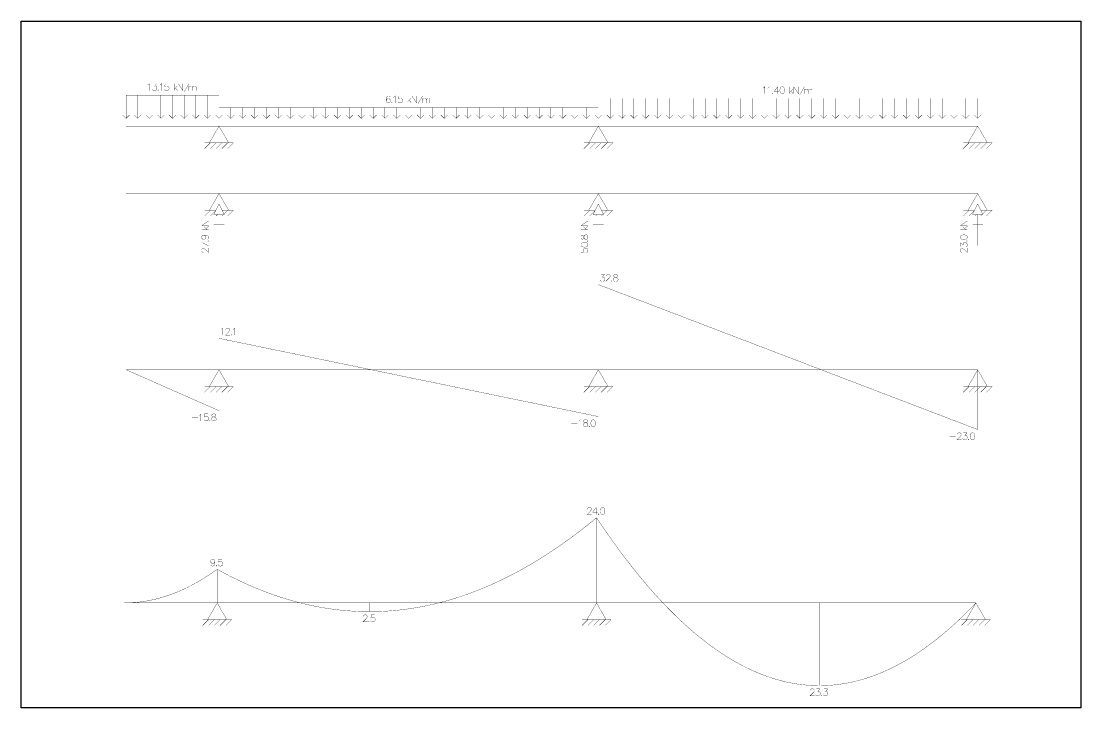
# Model space of a CAD drawing. Header units: millimetres. Extents: x 2055 to 57590, y -2429 to 7389.
# Drawn here: x 42436 to 57590, y -2429 to 7389 of the extents above; entities that cross this region are included whole.
import ezdxf

# ---------------------------------------------------------------- set-up
doc = ezdxf.new("R2010")
doc.units = ezdxf.units.MM
doc.layers.add('non plottare', color=7, linetype='Continuous', plot=False)

# ---------------------------------------------------------------- blocks, each defined once
blk = doc.blocks.new('trave caso 2')
at = {"linetype": 'Continuous', "const_width": 4}
for points in [[(1525.40631, 4467.297337), (1534.862139, 4472.025375), (1549.045882, 4486.209488), (1549.045882, 4386.920694)], [(1601.052941, 4486.209488), (1653.060001, 4486.209488), (1624.692514, 4448.385186), (1638.876257, 4448.385186), (1648.332086, 4443.657148), (1653.060001, 4438.92911), (1657.787915, 4424.744996), (1657.787915, 4415.288921), (1653.060001, 4401.104807), (1643.604172, 4391.648732), (1629.420428, 4386.920694), (1615.236685, 4386.920694), (1601.052941, 4391.648732), (1596.325027, 4396.37677), (1591.597113, 4405.832845)], [(1676.699573, 4396.37677), (1671.971658, 4391.648732), (1676.699573, 4386.920694), (1681.427487, 4391.648732), (1676.699573, 4396.37677)], [(1700.339145, 4467.297337), (1709.794974, 4472.025375), (1723.978717, 4486.209488), (1723.978717, 4386.920694)], [(1823.264921, 4486.209488), (1775.985777, 4486.209488), (1771.257862, 4443.657148), (1775.985777, 4448.385186), (1790.16952, 4453.113223), (1804.353263, 4453.113223), (1818.537007, 4448.385186), (1827.992836, 4438.92911), (1832.72075, 4424.744996), (1832.72075, 4415.288921), (1827.992836, 4401.104807), (1818.537007, 4391.648732), (1804.353263, 4386.920694), (1790.16952, 4386.920694), (1775.985777, 4391.648732), (1771.257862, 4396.37677), (1766.529948, 4405.832845)], [(1903.639467, 4486.209488), (1903.639467, 4386.920694)], [(1950.918612, 4453.113223), (1903.639467, 4405.832845)], [(1922.551125, 4424.744996), (1955.646526, 4386.920694)], [(1965.102355, 4486.209488), (1965.102355, 4386.920694)], [(1965.102355, 4486.209488), (2031.293158, 4386.920694)], [(2031.293158, 4486.209488), (2031.293158, 4386.920694)], [(2050.204815, 4372.73658), (2116.395618, 4486.209488)], [(2116.395618, 4453.113223), (2116.395618, 4386.920694)], [(2116.395618, 4434.201072), (2130.579361, 4448.385186), (2140.03519, 4453.113223), (2154.218934, 4453.113223), (2163.674762, 4448.385186), (2168.402677, 4434.201072), (2168.402677, 4386.920694)], [(2168.402677, 4434.201072), (2182.58642, 4448.385186), (2192.042249, 4453.113223), (2206.225993, 4453.113223), (2215.681822, 4448.385186), (2220.409736, 4434.201072), (2220.409736, 4386.920694)], [(10328.224142, 4423.252878), (10337.679971, 4427.980916), (10351.863714, 4442.165029), (10351.863714, 4342.876235)], [(10394.414945, 4423.252878), (10403.870774, 4427.980916), (10418.054517, 4442.165029), (10418.054517, 4342.876235)], [(10536.252378, 4442.165029), (10488.973234, 4375.9725), (10559.891951, 4375.9725)], [(10536.252378, 4442.165029), (10536.252378, 4342.876235)], [(10597.715266, 4442.165029), (10583.531523, 4437.436991), (10574.075694, 4423.252878), (10569.34778, 4399.612689), (10569.34778, 4385.428576), (10574.075694, 4361.788386), (10583.531523, 4347.604273), (10597.715266, 4342.876235), (10607.171095, 4342.876235), (10621.354839, 4347.604273), (10630.810668, 4361.788386), (10635.538582, 4385.428576), (10635.538582, 4399.612689), (10630.810668, 4423.252878), (10621.354839, 4437.436991), (10607.171095, 4442.165029), (10597.715266, 4442.165029)], [(10706.457299, 4442.165029), (10706.457299, 4342.876235)], [(10753.736444, 4409.068765), (10706.457299, 4361.788386)], [(10767.920187, 4442.165029), (10767.920187, 4342.876235)], [(10767.920187, 4442.165029), (10834.11099, 4342.876235)], [(10834.11099, 4442.165029), (10834.11099, 4342.876235)], [(10853.022647, 4328.692122), (10919.21345, 4442.165029)], [(10919.21345, 4409.068765), (10919.21345, 4342.876235)], [(10919.21345, 4390.156613), (10933.397193, 4404.340727), (10942.853022, 4409.068765), (10957.036766, 4409.068765), (10966.492594, 4404.340727), (10971.220509, 4390.156613), (10971.220509, 4342.876235)], [(10971.220509, 4390.156613), (10985.404252, 4404.340727), (10994.860081, 4409.068765), (11009.043825, 4409.068765), (11018.499654, 4404.340727), (11023.227568, 4390.156613), (11023.227568, 4342.876235)], [(1218.000242, 3989.765517), (1218.000242, 4320.728164)], [(2546.727462, 4320.728164), (1218.000242, 4320.728164)], [(1384.091144, 3989.765517), (1384.091144, 4320.728164)], [(1550.182047, 3989.765517), (1550.182047, 4320.728164)], [(1716.272949, 3989.765517), (1716.272949, 4320.728164)], [(1882.363852, 3989.765517), (1882.363852, 4320.728164)], [(2048.454754, 3989.765517), (2048.454754, 4320.728164)], [(2214.545657, 3989.765517), (2214.545657, 4320.728164)], [(2380.636559, 3989.765517), (2380.636559, 4320.728164)], [(2546.727462, 3989.765517), (2546.727462, 4320.728164)], [(4994.782326, 4295.84754), (4990.054412, 4305.303615), (4975.870668, 4310.031653), (4966.414839, 4310.031653), (4952.231096, 4305.303615), (4942.775267, 4291.119502), (4938.047353, 4267.479313), (4938.047353, 4243.839124), (4942.775267, 4224.926972), (4952.231096, 4215.470897), (4966.414839, 4210.742859), (4971.142754, 4210.742859), (4985.326497, 4215.470897), (4994.782326, 4224.926972), (4999.510241, 4239.111086), (4999.510241, 4243.839124), (4994.782326, 4258.023237), (4985.326497, 4267.479313), (4971.142754, 4272.207351), (4966.414839, 4272.207351), (4952.231096, 4267.479313), (4942.775267, 4258.023237), (4938.047353, 4243.839124)], [(5042.061471, 4291.119502), (5051.5173, 4295.84754), (5065.701043, 4310.031653), (5065.701043, 4210.742859)], [(5164.987247, 4310.031653), (5117.708102, 4310.031653), (5112.980188, 4267.479313), (5117.708102, 4272.207351), (5131.891845, 4276.935388), (5146.075589, 4276.935388), (5160.259332, 4272.207351), (5169.715161, 4262.751275), (5174.443076, 4248.567161), (5174.443076, 4239.111086), (5169.715161, 4224.926972), (5160.259332, 4215.470897), (5146.075589, 4210.742859), (5131.891845, 4210.742859), (5117.708102, 4215.470897), (5112.980188, 4220.198935), (5108.252273, 4229.65501)], [(5245.361793, 4310.031653), (5245.361793, 4210.742859)], [(5292.640937, 4276.935388), (5245.361793, 4229.65501)], [(5264.27345, 4248.567161), (5297.368852, 4210.742859)], [(5306.824681, 4310.031653), (5306.824681, 4210.742859)], [(5306.824681, 4310.031653), (5373.015483, 4210.742859)], [(5373.015483, 4310.031653), (5373.015483, 4210.742859)], [(5391.927141, 4196.558745), (5458.117943, 4310.031653)], [(5458.117943, 4276.935388), (5458.117943, 4210.742859)], [(5458.117943, 4258.023237), (5472.301687, 4272.207351), (5481.757516, 4276.935388), (5495.941259, 4276.935388), (5505.397088, 4272.207351), (5510.125002, 4258.023237), (5510.125002, 4210.742859)], [(5510.125002, 4258.023237), (5524.308746, 4272.207351), (5533.764575, 4276.935388), (5547.948318, 4276.935388), (5557.404147, 4272.207351), (5562.132062, 4258.023237), (5562.132062, 4210.742859)], [(7972.36361, 3989.765517), (7972.36361, 4276.683706)], [(7972.36361, 4276.683706), (13397.999758, 4276.683706)], [(8141.91474, 3989.765517), (8141.91474, 4276.683706)], [(8311.465869, 3989.765517), (8311.465869, 4276.683706)], [(8481.016999, 3989.765517), (8481.016999, 4276.683706)], [(8650.568128, 3989.765517), (8650.568128, 4276.683706)], [(8820.119258, 3989.765517), (8820.119258, 4276.683706)], [(8989.670388, 3989.765517), (8989.670388, 4276.683706)], [(9159.221517, 3989.765517), (9159.221517, 4276.683706)], [(9328.772647, 3989.765517), (9328.772647, 4276.683706)], [(9498.323777, 3989.765517), (9498.323777, 4276.683706)], [(9667.874906, 3989.765517), (9667.874906, 4276.683706)], [(9837.426036, 3989.765517), (9837.426036, 4276.683706)], [(10006.977165, 3989.765517), (10006.977165, 4276.683706)], [(10176.528295, 3989.765517), (10176.528295, 4276.683706)], [(10346.079425, 3989.765517), (10346.079425, 4276.683706)], [(10465.333662, 4352.332311), (10460.605747, 4347.604273), (10465.333662, 4342.876235), (10470.061576, 4347.604273), (10465.333662, 4352.332311)], [(10515.630554, 3989.765517), (10515.630554, 4276.683706)], [(10685.181684, 3989.765517), (10685.181684, 4276.683706)], [(10725.368957, 4380.700538), (10758.464358, 4342.876235)], [(10854.732814, 3989.765517), (10854.732814, 4276.683706)], [(11024.283943, 3989.765517), (11024.283943, 4276.683706)], [(11193.835073, 3989.765517), (11193.835073, 4276.683706)], [(11363.386202, 3989.765517), (11363.386202, 4276.683706)], [(11532.937332, 3989.765517), (11532.937332, 4276.683706)], [(11702.488462, 3989.765517), (11702.488462, 4276.683706)], [(11872.039591, 3989.765517), (11872.039591, 4276.683706)], [(12041.590721, 3989.765517), (12041.590721, 4276.683706)], [(12211.141851, 3989.765517), (12211.141851, 4276.683706)], [(12380.69298, 3989.765517), (12380.69298, 4276.683706)], [(12550.24411, 3989.765517), (12550.24411, 4276.683706)], [(12719.79524, 3989.765517), (12719.79524, 4276.683706)], [(12889.346369, 3989.765517), (12889.346369, 4276.683706)], [(13058.897499, 3989.765517), (13058.897499, 4276.683706)], [(13228.448628, 3989.765517), (13228.448628, 4276.683706)], [(13397.999758, 3989.765517), (13397.999758, 4276.683706)], [(2546.727462, 3989.765517), (2546.727462, 4144.550329)], [(2546.727462, 4144.550329), (7972.36361, 4144.550329)], [(2716.278592, 3989.765517), (2716.278592, 4144.550329)], [(2885.829721, 3989.765517), (2885.829721, 4144.550329)], [(3055.380851, 3989.765517), (3055.380851, 4144.550329)], [(3224.93198, 3989.765517), (3224.93198, 4144.550329)], [(3394.48311, 3989.765517), (3394.48311, 4144.550329)], [(3564.03424, 3989.765517), (3564.03424, 4144.550329)], [(3733.585369, 3989.765517), (3733.585369, 4144.550329)], [(3903.136499, 3989.765517), (3903.136499, 4144.550329)], [(4072.687629, 3989.765517), (4072.687629, 4144.550329)], [(4242.238758, 3989.765517), (4242.238758, 4144.550329)], [(4411.789888, 3989.765517), (4411.789888, 4144.550329)], [(4581.341017, 3989.765517), (4581.341017, 4144.550329)], [(4750.892147, 3989.765517), (4750.892147, 4144.550329)], [(4920.443277, 3989.765517), (4920.443277, 4144.550329)], [(5018.421898, 4220.198935), (5013.693984, 4215.470897), (5018.421898, 4210.742859), (5023.149813, 4215.470897), (5018.421898, 4220.198935)], [(5089.994406, 3989.765517), (5089.994406, 4144.550329)], [(5259.545536, 3989.765517), (5259.545536, 4144.550329)], [(5429.096666, 3989.765517), (5429.096666, 4144.550329)], [(5598.647795, 3989.765517), (5598.647795, 4144.550329)], [(5768.198925, 3989.765517), (5768.198925, 4144.550329)], [(5937.750054, 3989.765517), (5937.750054, 4144.550329)], [(6107.301184, 3989.765517), (6107.301184, 4144.550329)], [(6276.852314, 3989.765517), (6276.852314, 4144.550329)], [(6446.403443, 3989.765517), (6446.403443, 4144.550329)], [(6615.954573, 3989.765517), (6615.954573, 4144.550329)], [(6785.505703, 3989.765517), (6785.505703, 4144.550329)], [(6955.056832, 3989.765517), (6955.056832, 4144.550329)], [(7124.607962, 3989.765517), (7124.607962, 4144.550329)], [(7294.159091, 3989.765517), (7294.159091, 4144.550329)], [(7463.710221, 3989.765517), (7463.710221, 4144.550329)], [(7633.261351, 3989.765517), (7633.261351, 4144.550329)], [(7802.81248, 3989.765517), (7802.81248, 4144.550329)], [(7972.36361, 3989.765517), (7972.36361, 4144.550329)], [(1267.643344, 4039.409914), (1218.000242, 3989.765517), (1168.35714, 4039.409914)], [(1433.734246, 4039.409914), (1384.091144, 3989.765517), (1334.448043, 4039.409914)], [(1599.825149, 4039.409914), (1550.182047, 3989.765517), (1500.538945, 4039.409914)], [(1765.916051, 4039.409914), (1716.272949, 3989.765517), (1666.629848, 4039.409914)], [(1932.006954, 4039.409914), (1882.363852, 3989.765517), (1832.72075, 4039.409914)], [(2098.097856, 4039.409914), (2048.454754, 3989.765517), (1998.811653, 4039.409914)], [(2264.188759, 4039.409914), (2214.545657, 3989.765517), (2164.902555, 4039.409914)], [(2430.279661, 4039.409914), (2380.636559, 3989.765517), (2330.993458, 4039.409914)], [(2596.370564, 4039.409914), (2546.727462, 3989.765517), (2497.08436, 4039.409914)], [(2596.370564, 4039.409914), (2546.727462, 3989.765517), (2497.08436, 4039.409914)], [(2765.921693, 4039.409914), (2716.278592, 3989.765517), (2666.63549, 4039.409914)], [(2935.472823, 4039.409914), (2885.829721, 3989.765517), (2836.186619, 4039.409914)], [(3105.023953, 4039.409914), (3055.380851, 3989.765517), (3005.737749, 4039.409914)], [(3274.575082, 4039.409914), (3224.93198, 3989.765517), (3175.288879, 4039.409914)], [(3444.126212, 4039.409914), (3394.48311, 3989.765517), (3344.840008, 4039.409914)], [(3613.677342, 4039.409914), (3564.03424, 3989.765517), (3514.391138, 4039.409914)], [(3783.228471, 4039.409914), (3733.585369, 3989.765517), (3683.942267, 4039.409914)], [(3952.779601, 4039.409914), (3903.136499, 3989.765517), (3853.493397, 4039.409914)], [(4122.33073, 4039.409914), (4072.687629, 3989.765517), (4023.044527, 4039.409914)], [(4291.88186, 4039.409914), (4242.238758, 3989.765517), (4192.595656, 4039.409914)], [(4461.43299, 4039.409914), (4411.789888, 3989.765517), (4362.146786, 4039.409914)], [(4630.984119, 4039.409914), (4581.341017, 3989.765517), (4531.697916, 4039.409914)], [(4800.535249, 4039.409914), (4750.892147, 3989.765517), (4701.249045, 4039.409914)], [(4970.086379, 4039.409914), (4920.443277, 3989.765517), (4870.800175, 4039.409914)], [(5139.637508, 4039.409914), (5089.994406, 3989.765517), (5040.351304, 4039.409914)], [(5309.188638, 4039.409914), (5259.545536, 3989.765517), (5209.902434, 4039.409914)], [(5478.739767, 4039.409914), (5429.096666, 3989.765517), (5379.453564, 4039.409914)], [(5648.290897, 4039.409914), (5598.647795, 3989.765517), (5549.004693, 4039.409914)], [(5817.842027, 4039.409914), (5768.198925, 3989.765517), (5718.555823, 4039.409914)], [(5987.393156, 4039.409914), (5937.750054, 3989.765517), (5888.106953, 4039.409914)], [(6156.944286, 4039.409914), (6107.301184, 3989.765517), (6057.658082, 4039.409914)], [(6326.495416, 4039.409914), (6276.852314, 3989.765517), (6227.209212, 4039.409914)], [(6496.046545, 4039.409914), (6446.403443, 3989.765517), (6396.760341, 4039.409914)], [(6665.597675, 4039.409914), (6615.954573, 3989.765517), (6566.311471, 4039.409914)], [(6835.148804, 4039.409914), (6785.505703, 3989.765517), (6735.862601, 4039.409914)], [(7004.699934, 4039.409914), (6955.056832, 3989.765517), (6905.41373, 4039.409914)], [(7174.251064, 4039.409914), (7124.607962, 3989.765517), (7074.96486, 4039.409914)], [(7343.802193, 4039.409914), (7294.159091, 3989.765517), (7244.51599, 4039.409914)], [(7513.353323, 4039.409914), (7463.710221, 3989.765517), (7414.067119, 4039.409914)], [(7682.904453, 4039.409914), (7633.261351, 3989.765517), (7583.618249, 4039.409914)], [(7852.455582, 4039.409914), (7802.81248, 3989.765517), (7753.169378, 4039.409914)], [(8022.006712, 4039.409914), (7972.36361, 3989.765517), (7922.720508, 4039.409914)], [(8022.006712, 4039.409914), (7972.36361, 3989.765517), (7922.720508, 4039.409914)], [(8191.557841, 4039.409914), (8141.91474, 3989.765517), (8092.271638, 4039.409914)], [(8361.108971, 4039.409914), (8311.465869, 3989.765517), (8261.822767, 4039.409914)], [(8530.660101, 4039.409914), (8481.016999, 3989.765517), (8431.373897, 4039.409914)], [(8700.21123, 4039.409914), (8650.568128, 3989.765517), (8600.925027, 4039.409914)], [(8869.76236, 4039.409914), (8820.119258, 3989.765517), (8770.476156, 4039.409914)], [(9039.31349, 4039.409914), (8989.670388, 3989.765517), (8940.027286, 4039.409914)], [(9208.864619, 4039.409914), (9159.221517, 3989.765517), (9109.578415, 4039.409914)], [(9378.415749, 4039.409914), (9328.772647, 3989.765517), (9279.129545, 4039.409914)], [(9547.966878, 4039.409914), (9498.323777, 3989.765517), (9448.680675, 4039.409914)], [(9717.518008, 4039.409914), (9667.874906, 3989.765517), (9618.231804, 4039.409914)], [(9887.069138, 4039.409914), (9837.426036, 3989.765517), (9787.782934, 4039.409914)], [(10056.620267, 4039.409914), (10006.977165, 3989.765517), (9957.334064, 4039.409914)], [(10226.171397, 4039.409914), (10176.528295, 3989.765517), (10126.885193, 4039.409914)], [(10395.722527, 4039.409914), (10346.079425, 3989.765517), (10296.436323, 4039.409914)], [(10565.273656, 4039.409914), (10515.630554, 3989.765517), (10465.987453, 4039.409914)], [(10734.824786, 4039.409914), (10685.181684, 3989.765517), (10635.538582, 4039.409914)], [(10904.375915, 4039.409914), (10854.732814, 3989.765517), (10805.089712, 4039.409914)], [(11073.927045, 4039.409914), (11024.283943, 3989.765517), (10974.640841, 4039.409914)], [(11243.478175, 4039.409914), (11193.835073, 3989.765517), (11144.191971, 4039.409914)], [(11413.029304, 4039.409914), (11363.386202, 3989.765517), (11313.743101, 4039.409914)], [(11582.580434, 4039.409914), (11532.937332, 3989.765517), (11483.29423, 4039.409914)], [(11752.131564, 4039.409914), (11702.488462, 3989.765517), (11652.84536, 4039.409914)], [(11921.682693, 4039.409914), (11872.039591, 3989.765517), (11822.39649, 4039.409914)], [(12091.233823, 4039.409914), (12041.590721, 3989.765517), (11991.947619, 4039.409914)], [(12260.784952, 4039.409914), (12211.141851, 3989.765517), (12161.498749, 4039.409914)], [(12430.336082, 4039.409914), (12380.69298, 3989.765517), (12331.049878, 4039.409914)], [(12599.887212, 4039.409914), (12550.24411, 3989.765517), (12500.601008, 4039.409914)], [(12769.438341, 4039.409914), (12719.79524, 3989.765517), (12670.152138, 4039.409914)], [(12938.989471, 4039.409914), (12889.346369, 3989.765517), (12839.703267, 4039.409914)], [(13108.540601, 4039.409914), (13058.897499, 3989.765517), (13009.254397, 4039.409914)], [(13278.09173, 4039.409914), (13228.448628, 3989.765517), (13178.805527, 4039.409914)], [(13447.64286, 4039.409914), (13397.999758, 3989.765517), (13348.356656, 4039.409914)], [(2546.727462, 3879.444635), (1218.000242, 3879.444635)], [(2408.831336, 3640.593029), (2546.727462, 3879.444635), (2684.623588, 3640.593029)], [(2546.727462, 3879.444635), (7972.36361, 3879.444635)], [(7834.467484, 3640.593029), (7972.36361, 3879.444635), (8110.259736, 3640.593029)], [(7972.36361, 3879.444635), (13397.999758, 3879.444635)], [(13260.103632, 3640.593029), (13397.999758, 3879.444635), (13535.895884, 3640.593029)], [(2339.885341, 3640.593029), (2753.569583, 3640.593029)], [(2422.623844, 3640.593029), (2339.885341, 3557.852368)], [(2505.362347, 3640.593029), (2422.623844, 3557.852368)], [(2588.10085, 3640.593029), (2505.362347, 3557.852368)], [(2670.839353, 3640.593029), (2588.10085, 3557.852368)], [(2753.577857, 3640.593029), (2670.839353, 3557.852368)], [(7765.521489, 3640.593029), (8179.205731, 3640.593029)], [(7848.259992, 3640.593029), (7765.521489, 3557.852368)], [(7930.998495, 3640.593029), (7848.259992, 3557.852368)], [(8013.736998, 3640.593029), (7930.998495, 3557.852368)], [(8096.475502, 3640.593029), (8013.736998, 3557.852368)], [(8179.214005, 3640.593029), (8096.475502, 3557.852368)], [(13191.157637, 3640.593029), (13604.841879, 3640.593029)], [(13273.89614, 3640.593029), (13191.157637, 3557.852368)], [(13356.634643, 3640.593029), (13273.89614, 3557.852368)], [(13439.373146, 3640.593029), (13356.634643, 3557.852368)], [(13522.11165, 3640.593029), (13439.373146, 3557.852368)], [(13604.850153, 3640.593029), (13522.11165, 3557.852368)]]:
    blk.add_lwpolyline(points, dxfattribs=at)
blk = doc.blocks.new('reazioni caso 2')
at = {"linetype": 'Continuous', "const_width": 4}
for points in [[(2547, 3879), (1218, 3879)], [(2547, 3879), (1218, 3879)], [(1218, 3879), (1218, 3879)], [(2409, 3641), (2547, 3879), (2685, 3641)], [(2547, 3879), (7972, 3879)], [(2547, 3879), (7972, 3879)], [(2547, 3879), (2547, 3879)], [(7834, 3641), (7972, 3879), (8110, 3641)], [(7972, 3879), (13398, 3879)], [(7972, 3879), (13398, 3879)], [(7972, 3879), (7972, 3879)], [(13260, 3641), (13398, 3879), (13536, 3641)], [(13398, 3879), (13398, 3879)], [(2340, 3641), (2502, 3641)], [(2423, 3641), (2340, 3558)], [(2472, 3582), (2547, 3731), (2621, 3582), (2472, 3582)], [(2592, 3641), (2754, 3641)], [(2671, 3641), (2618, 3588)], [(2754, 3641), (2671, 3558)], [(7766, 3641), (7927, 3641)], [(7848, 3641), (7766, 3558)], [(7898, 3582), (7972, 3731), (8047, 3582), (7898, 3582)], [(8017, 3641), (8179, 3641)], [(8096, 3641), (8044, 3588)], [(8179, 3641), (8096, 3558)], [(13191, 3641), (13353, 3641)], [(13274, 3641), (13191, 3558)], [(13324, 3582), (13398, 3731), (13472, 3582), (13324, 3582)], [(13443, 3641), (13605, 3641)], [(13522, 3641), (13469, 3588)], [(13605, 3641), (13522, 3558)], [(2299, 3422), (2398, 3488)], [(2299, 3488), (2398, 3488)], [(2498, 3633), (2423, 3558)], [(2529, 3582), (2505, 3558)], [(2547, 3135), (2547, 3582)], [(2612, 3582), (2588, 3558)], [(7724, 3422), (7823, 3488)], [(7724, 3488), (7823, 3488)], [(7924, 3633), (7848, 3558)], [(7955, 3582), (7931, 3558)], [(7972, 3135), (7972, 3582)], [(8037, 3582), (8014, 3558)], [(13150, 3422), (13249, 3488)], [(13150, 3488), (13249, 3488)], [(13349, 3633), (13274, 3558)], [(13380, 3582), (13357, 3558)], [(13398, 3135), (13398, 3582)], [(13463, 3582), (13439, 3558)], [(2299, 3422), (2398, 3422)], [(2299, 3361), (2398, 3361)], [(2332, 3408), (2379, 3361)], [(2360, 3379), (2398, 3413)], [(2472, 3436), (2621, 3436)], [(7724, 3422), (7823, 3422)], [(7724, 3361), (7823, 3361)], [(7757, 3408), (7805, 3361)], [(7786, 3379), (7823, 3413)], [(7898, 3436), (8047, 3436)], [(13150, 3422), (13249, 3422)], [(13150, 3361), (13249, 3361)], [(13183, 3408), (13230, 3361)], [(13211, 3379), (13249, 3413)], [(13324, 3436), (13472, 3436)], [(2332, 3285), (2346, 3280), (2355, 3271), (2360, 3257), (2360, 3252), (2355, 3238), (2346, 3228), (2332, 3223), (2327, 3223), (2313, 3228), (2303, 3238), (2299, 3252), (2299, 3257), (2303, 3271), (2313, 3280), (2332, 3285), (2355, 3285), (2379, 3280), (2393, 3271), (2398, 3257), (2398, 3247), (2393, 3233), (2384, 3228)], [(2299, 3181), (2398, 3134)], [(2299, 3115), (2299, 3181)], [(2388, 3200), (2393, 3195), (2398, 3200), (2393, 3205), (2388, 3200)], [(7724, 3247), (7729, 3233), (7738, 3228), (7748, 3228), (7757, 3233), (7762, 3242), (7767, 3261), (7771, 3275), (7781, 3285), (7790, 3290), (7805, 3290), (7814, 3285), (7819, 3280), (7823, 3266), (7823, 3247), (7819, 3233), (7814, 3228), (7805, 3223), (7790, 3223), (7781, 3228), (7771, 3238), (7767, 3252), (7762, 3271), (7757, 3280), (7748, 3285), (7738, 3285), (7729, 3280), (7724, 3266), (7724, 3247)], [(7724, 3143), (7729, 3129), (7743, 3119), (7767, 3115), (7781, 3115), (7805, 3119), (7819, 3129), (7823, 3143), (7823, 3153), (7819, 3167), (7805, 3176), (7781, 3181), (7767, 3181), (7743, 3176), (7729, 3167), (7724, 3153), (7724, 3143)], [(7814, 3200), (7819, 3195), (7823, 3200), (7819, 3205), (7814, 3200)], [(13150, 3252), (13155, 3238), (13169, 3228), (13192, 3223), (13207, 3223), (13230, 3228), (13244, 3238), (13249, 3252), (13249, 3261), (13244, 3275), (13230, 3285), (13207, 3290), (13192, 3290), (13169, 3285), (13155, 3275), (13150, 3261), (13150, 3252)], [(13150, 3124), (13150, 3176), (13188, 3148), (13188, 3162), (13192, 3171), (13197, 3176), (13211, 3181), (13221, 3181), (13235, 3176), (13244, 3167), (13249, 3153), (13249, 3138), (13244, 3124), (13240, 3119), (13230, 3115)], [(13240, 3200), (13244, 3195), (13249, 3200), (13244, 3205), (13240, 3200)], [(2322, 3039), (2317, 3039), (2308, 3044), (2303, 3048), (2299, 3058), (2299, 3077), (2303, 3086), (2308, 3091), (2317, 3096), (2327, 3096), (2336, 3091), (2351, 3082), (2398, 3034), (2398, 3101)], [(7724, 3091), (7724, 3044), (7767, 3039), (7762, 3044), (7757, 3058), (7757, 3072), (7762, 3086), (7771, 3096), (7786, 3101), (7795, 3101), (7809, 3096), (7819, 3086), (7823, 3072), (7823, 3058), (7819, 3044), (7814, 3039), (7805, 3034)], [(13173, 3039), (13169, 3039), (13159, 3044), (13155, 3048), (13150, 3058), (13150, 3077), (13155, 3086), (13159, 3091), (13169, 3096), (13178, 3096), (13188, 3091), (13202, 3082), (13249, 3034), (13249, 3101)]]:
    blk.add_lwpolyline(points, dxfattribs=at)
blk = doc.blocks.new('taglio caso 2')
at = {"linetype": 'Continuous', "const_width": 4}
for points in [[(8008.29576, 5243.09993), (8060.302819, 5243.09993), (8031.935332, 5205.275627), (8046.119076, 5205.275627), (8055.574904, 5200.547589), (8060.302819, 5195.819552), (8065.030733, 5181.635438), (8065.030733, 5172.179363), (8060.302819, 5157.995249), (8050.84699, 5148.539173), (8036.663247, 5143.811136), (8022.479503, 5143.811136), (8008.29576, 5148.539173), (8003.567845, 5153.267211), (7998.839931, 5162.723287)], [(8083.942391, 5219.459741), (8083.942391, 5224.187779), (8088.670306, 5233.643854), (8093.39822, 5238.371892), (8102.854049, 5243.09993), (8121.765707, 5243.09993), (8131.221536, 5238.371892), (8135.94945, 5233.643854), (8140.677365, 5224.187779), (8140.677365, 5214.731703), (8135.94945, 5205.275627), (8126.493621, 5191.091514), (8079.214477, 5143.811136), (8145.405279, 5143.811136)], [(8164.316937, 5153.267211), (8159.589023, 5148.539173), (8164.316937, 5143.811136), (8169.044852, 5148.539173), (8164.316937, 5153.267211)], [(8211.596082, 5243.09993), (8197.412338, 5238.371892), (8192.684424, 5228.915816), (8192.684424, 5219.459741), (8197.412338, 5210.003665), (8206.868167, 5205.275627), (8225.779825, 5200.547589), (8239.963569, 5195.819552), (8249.419397, 5186.363476), (8254.147312, 5176.9074), (8254.147312, 5162.723287), (8249.419397, 5153.267211), (8244.691483, 5148.539173), (8230.50774, 5143.811136), (8211.596082, 5143.811136), (8197.412338, 5148.539173), (8192.684424, 5153.267211), (8187.956509, 5162.723287), (8187.956509, 5176.9074), (8192.684424, 5186.363476), (8202.140253, 5195.819552), (8216.323996, 5200.547589), (8235.235654, 5205.275627), (8244.691483, 5210.003665), (8249.419397, 5219.459741), (8249.419397, 5228.915816), (8244.691483, 5238.371892), (8230.50774, 5243.09993), (8211.596082, 5243.09993)], [(2573.203783, 4455.496144), (2582.659612, 4460.224181), (2596.843355, 4474.408295), (2596.843355, 4375.119501)], [(2644.1225, 4450.768106), (2644.1225, 4455.496144), (2648.850414, 4464.952219), (2653.578329, 4469.680257), (2663.034158, 4474.408295), (2681.945816, 4474.408295), (2691.401644, 4469.680257), (2696.129559, 4464.952219), (2700.857473, 4455.496144), (2700.857473, 4446.040068), (2696.129559, 4436.583992), (2686.67373, 4422.399879), (2639.394585, 4375.119501), (2705.585388, 4375.119501)], [(2748.136618, 4455.496144), (2757.592447, 4460.224181), (2771.77619, 4474.408295), (2771.77619, 4375.119501)], [(2724.497046, 4384.575576), (2719.769131, 4379.847539), (2724.497046, 4375.119501), (2729.22496, 4379.847539), (2724.497046, 4384.575576)], [(2546.727462, 3879.444635), (1218.000242, 3879.444635)], [(2408.831336, 3640.593029), (2546.727462, 3879.444635), (2684.623588, 3640.593029)], [(2546.727462, 3879.444635), (7972.36361, 3879.444635)], [(7834.467484, 3640.593029), (7972.36361, 3879.444635), (8110.259736, 3640.593029)], [(7972.36361, 3879.444635), (13397.999758, 3879.444635)], [(13260.103632, 3640.593029), (13397.999758, 3879.444635), (13535.895884, 3640.593029)], [(2339.885341, 3640.593029), (2753.569583, 3640.593029)], [(2422.623844, 3640.593029), (2339.885341, 3557.852368)], [(2505.362347, 3640.593029), (2422.623844, 3557.852368)], [(2588.10085, 3640.593029), (2505.362347, 3557.852368)], [(2670.839353, 3640.593029), (2588.10085, 3557.852368)], [(2753.577857, 3640.593029), (2670.839353, 3557.852368)], [(7765.521489, 3640.593029), (8179.205731, 3640.593029)], [(7848.259992, 3640.593029), (7765.521489, 3557.852368)], [(7930.998495, 3640.593029), (7848.259992, 3557.852368)], [(8013.736998, 3640.593029), (7930.998495, 3557.852368)], [(8096.475502, 3640.593029), (8013.736998, 3557.852368)], [(8179.214005, 3640.593029), (8096.475502, 3557.852368)], [(13191.157637, 3640.593029), (13604.841879, 3640.593029)], [(13273.89614, 3640.593029), (13191.157637, 3557.852368)], [(13356.634643, 3640.593029), (13273.89614, 3557.852368)], [(13439.373146, 3640.593029), (13356.634643, 3557.852368)], [(13522.11165, 3640.593029), (13439.373146, 3557.852368)], [(13604.850153, 3640.593029), (13522.11165, 3557.852368)], [(2160.929642, 3190.767428), (2246.032102, 3190.767428)], [(2264.94376, 3228.591731), (2274.399589, 3233.319768), (2288.583332, 3247.503882), (2288.583332, 3148.215088)], [(2387.869536, 3247.503882), (2340.590391, 3247.503882), (2335.862477, 3204.951542), (2340.590391, 3209.679579), (2354.774135, 3214.407617), (2368.957878, 3214.407617), (2383.141622, 3209.679579), (2392.59745, 3200.223504), (2397.325365, 3186.03939), (2397.325365, 3176.583315), (2392.59745, 3162.399201), (2383.141622, 3152.943126), (2368.957878, 3148.215088), (2354.774135, 3148.215088), (2340.590391, 3152.943126), (2335.862477, 3157.671163), (2331.134562, 3167.127239)], [(2463.516167, 3247.503882), (2449.332424, 3242.775844), (2444.60451, 3233.319768), (2444.60451, 3223.863693), (2449.332424, 3214.407617), (2458.788253, 3209.679579), (2477.699911, 3204.951542), (2491.883654, 3200.223504), (2501.339483, 3190.767428), (2506.067398, 3181.311352), (2506.067398, 3167.127239), (2501.339483, 3157.671163), (2496.611569, 3152.943126), (2482.427825, 3148.215088), (2463.516167, 3148.215088), (2449.332424, 3152.943126), (2444.60451, 3157.671163), (2439.876595, 3167.127239), (2439.876595, 3181.311352), (2444.60451, 3190.767428), (2454.060338, 3200.223504), (2468.244082, 3204.951542), (2487.15574, 3209.679579), (2496.611569, 3214.407617), (2501.339483, 3223.863693), (2501.339483, 3233.319768), (2496.611569, 3242.775844), (2482.427825, 3247.503882), (2463.516167, 3247.503882)], [(2416.237023, 3157.671163), (2411.509108, 3152.943126), (2416.237023, 3148.215088), (2420.964937, 3152.943126), (2416.237023, 3157.671163)], [(7586.56579, 3107.38421), (7671.66825, 3107.38421)], [(7690.579908, 3145.208513), (7700.035737, 3149.936551), (7714.21948, 3164.120664), (7714.21948, 3064.83187)], [(7780.410283, 3164.120664), (7766.226539, 3159.392626), (7761.498625, 3149.936551), (7761.498625, 3140.480475), (7766.226539, 3131.024399), (7775.682368, 3126.296362), (7794.594026, 3121.568324), (7808.77777, 3116.840286), (7818.233599, 3107.38421), (7822.961513, 3097.928135), (7822.961513, 3083.744021), (7818.233599, 3074.287946), (7813.505684, 3069.559908), (7799.321941, 3064.83187), (7780.410283, 3064.83187), (7766.226539, 3069.559908), (7761.498625, 3074.287946), (7756.770711, 3083.744021), (7756.770711, 3097.928135), (7761.498625, 3107.38421), (7770.954454, 3116.840286), (7785.138197, 3121.568324), (7804.049855, 3126.296362), (7813.505684, 3131.024399), (7818.233599, 3140.480475), (7818.233599, 3149.936551), (7813.505684, 3159.392626), (7799.321941, 3164.120664), (7780.410283, 3164.120664)], [(7841.873171, 3074.287946), (7837.145256, 3069.559908), (7841.873171, 3064.83187), (7846.601085, 3069.559908), (7841.873171, 3074.287946)], [(7893.88023, 3164.120664), (7879.696487, 3159.392626), (7870.240658, 3145.208513), (7865.512743, 3121.568324), (7865.512743, 3107.38421), (7870.240658, 3083.744021), (7879.696487, 3069.559908), (7893.88023, 3064.83187), (7903.336059, 3064.83187), (7917.519802, 3069.559908), (7926.975631, 3083.744021), (7931.703546, 3107.38421), (7931.703546, 3121.568324), (7926.975631, 3145.208513), (7917.519802, 3159.392626), (7903.336059, 3164.120664), (7893.88023, 3164.120664)], [(12998.018195, 2921.404495), (13083.120655, 2921.404495)], [(13106.760227, 2954.50076), (13106.760227, 2959.228798), (13111.488142, 2968.684874), (13116.216056, 2973.412911), (13125.671885, 2978.140949), (13144.583543, 2978.140949), (13154.039372, 2973.412911), (13158.767286, 2968.684874), (13163.495201, 2959.228798), (13163.495201, 2949.772722), (13158.767286, 2940.316647), (13149.311457, 2926.132533), (13102.032313, 2878.852155), (13168.223115, 2878.852155)], [(13191.862687, 2978.140949), (13243.869747, 2978.140949), (13215.50226, 2940.316647), (13229.686003, 2940.316647), (13239.141832, 2935.588609), (13243.869747, 2930.860571), (13248.597661, 2916.676458), (13248.597661, 2907.220382), (13243.869747, 2893.036269), (13234.413918, 2883.580193), (13220.230174, 2878.852155), (13206.046431, 2878.852155), (13191.862687, 2883.580193), (13187.134773, 2888.308231), (13182.406859, 2897.764306)], [(13267.509319, 2888.308231), (13262.781404, 2883.580193), (13267.509319, 2878.852155), (13272.237233, 2883.580193), (13267.509319, 2888.308231)], [(13319.516378, 2978.140949), (13305.332635, 2973.412911), (13295.876806, 2959.228798), (13291.148891, 2935.588609), (13291.148891, 2921.404495), (13295.876806, 2897.764306), (13305.332635, 2883.580193), (13319.516378, 2878.852155), (13328.972207, 2878.852155), (13343.15595, 2883.580193), (13352.611779, 2897.764306), (13357.339694, 2921.404495), (13357.339694, 2935.588609), (13352.611779, 2959.228798), (13343.15595, 2973.412911), (13328.972207, 2978.140949), (13319.516378, 2978.140949)]]:
    blk.add_lwpolyline(points, dxfattribs=at)
at = {"color": 170, "linetype": 'Continuous', "const_width": 4}
for points in [[(7972.36361, 5097.476365), (13397.999758, 3024.47572)], [(7972.36361, 3879.444635), (7972.36361, 5097.476365)], [(2546.727462, 4328.78473), (7972.36361, 3210.455435)], [(2546.727462, 3879.444635), (2546.727462, 4328.78473)], [(2546.727462, 3293.838652), (1218.000242, 3879.444635)], [(1218.000242, 3879.444635), (1218.000242, 3879.444635)], [(2546.727462, 3879.444635), (2546.727462, 3293.838652)], [(7972.36361, 3879.444635), (7972.36361, 3210.455435)], [(13397.999758, 3879.444635), (13397.999758, 3024.47572)]]:
    blk.add_lwpolyline(points, dxfattribs=at)
blk = doc.blocks.new('momento caso 2')
at = {"linetype": 'Continuous', "const_width": 4}
for points in [[(7842.345962, 5219.459741), (7842.345962, 5224.187779), (7847.073877, 5233.643854), (7851.801791, 5238.371892), (7861.25762, 5243.09993), (7880.169278, 5243.09993), (7889.625107, 5238.371892), (7894.353021, 5233.643854), (7899.080936, 5224.187779), (7899.080936, 5214.731703), (7894.353021, 5205.275627), (7884.897192, 5191.091514), (7837.618048, 5143.811136), (7903.80885, 5143.811136)], [(7965.271738, 5243.09993), (7917.992594, 5176.9074), (7988.911311, 5176.9074)], [(7965.271738, 5243.09993), (7965.271738, 5143.811136)], [(8003.095054, 5153.267211), (7998.36714, 5148.539173), (8003.095054, 5143.811136), (8007.822968, 5148.539173), (8003.095054, 5153.267211)], [(8055.102113, 5243.09993), (8040.91837, 5238.371892), (8031.462541, 5224.187779), (8026.734626, 5200.547589), (8026.734626, 5186.363476), (8031.462541, 5162.723287), (8040.91837, 5148.539173), (8055.102113, 5143.811136), (8064.557942, 5143.811136), (8078.741685, 5148.539173), (8088.197514, 5162.723287), (8092.925429, 5186.363476), (8092.925429, 5200.547589), (8088.197514, 5224.187779), (8078.741685, 5238.371892), (8064.557942, 5243.09993), (8055.102113, 5243.09993)], [(2513.632061, 4473.107546), (2508.904146, 4458.923432), (2499.448317, 4449.467357), (2485.264574, 4444.739319), (2480.536659, 4444.739319), (2466.352916, 4449.467357), (2456.897087, 4458.923432), (2452.169173, 4473.107546), (2452.169173, 4477.835584), (2456.897087, 4492.019697), (2466.352916, 4501.475773), (2480.536659, 4506.203811), (2485.264574, 4506.203811), (2499.448317, 4501.475773), (2508.904146, 4492.019697), (2513.632061, 4473.107546), (2513.632061, 4449.467357), (2508.904146, 4425.827168), (2499.448317, 4411.643054), (2485.264574, 4406.915016), (2475.808745, 4406.915016), (2461.625002, 4411.643054), (2456.897087, 4421.09913)], [(2537.271633, 4416.371092), (2532.543719, 4411.643054), (2537.271633, 4406.915016), (2541.999547, 4411.643054), (2537.271633, 4416.371092)], [(2617.646179, 4506.203811), (2570.367034, 4506.203811), (2565.63912, 4463.65147), (2570.367034, 4468.379508), (2584.550778, 4473.107546), (2598.734521, 4473.107546), (2612.918264, 4468.379508), (2622.374093, 4458.923432), (2627.102008, 4444.739319), (2627.102008, 4435.283243), (2622.374093, 4421.09913), (2612.918264, 4411.643054), (2598.734521, 4406.915016), (2584.550778, 4406.915016), (2570.367034, 4411.643054), (2565.63912, 4416.371092), (2560.911205, 4425.827168)], [(2546.727462, 3879.444635), (1218.000242, 3879.444635)], [(2408.831336, 3640.593029), (2546.727462, 3879.444635), (2684.623588, 3640.593029)], [(2546.727462, 3879.444635), (7972.36361, 3879.444635)], [(7834.467484, 3640.593029), (7972.36361, 3879.444635), (8110.259736, 3640.593029)], [(7972.36361, 3879.444635), (13397.999758, 3879.444635)], [(13260.103632, 3640.593029), (13397.999758, 3879.444635), (13535.895884, 3640.593029)], [(2339.885341, 3640.593029), (2753.569583, 3640.593029)], [(2422.623844, 3640.593029), (2339.885341, 3557.852368)], [(2505.362347, 3640.593029), (2422.623844, 3557.852368)], [(2588.10085, 3640.593029), (2505.362347, 3557.852368)], [(2670.839353, 3640.593029), (2588.10085, 3557.852368)], [(2753.577857, 3640.593029), (2670.839353, 3557.852368)], [(4636.895298, 3684.905423), (4636.895298, 3689.633461), (4641.623212, 3699.089537), (4646.351127, 3703.817574), (4655.806956, 3708.545612), (4674.718614, 3708.545612), (4684.174443, 3703.817574), (4688.902357, 3699.089537), (4693.630271, 3689.633461), (4693.630271, 3680.177385), (4688.902357, 3670.72131), (4679.446528, 3656.537196), (4632.167383, 3609.256818), (4698.358186, 3609.256818)], [(4797.64439, 3708.545612), (4750.365245, 3708.545612), (4745.637331, 3665.993272), (4750.365245, 3670.72131), (4764.548988, 3675.449347), (4778.732732, 3675.449347), (4792.916475, 3670.72131), (4802.372304, 3661.265234), (4807.100219, 3647.081121), (4807.100219, 3637.625045), (4802.372304, 3623.440931), (4792.916475, 3613.984856), (4778.732732, 3609.256818), (4764.548988, 3609.256818), (4750.365245, 3613.984856), (4745.637331, 3618.712894), (4740.909416, 3628.168969)], [(7765.521489, 3640.593029), (8179.205731, 3640.593029)], [(7848.259992, 3640.593029), (7765.521489, 3557.852368)], [(7930.998495, 3640.593029), (7848.259992, 3557.852368)], [(8013.736998, 3640.593029), (7930.998495, 3557.852368)], [(8096.475502, 3640.593029), (8013.736998, 3557.852368)], [(8179.214005, 3640.593029), (8096.475502, 3557.852368)], [(13191.157637, 3640.593029), (13604.841879, 3640.593029)], [(13273.89614, 3640.593029), (13191.157637, 3557.852368)], [(13356.634643, 3640.593029), (13273.89614, 3557.852368)], [(13439.373146, 3640.593029), (13356.634643, 3557.852368)], [(13522.11165, 3640.593029), (13439.373146, 3557.852368)], [(13604.850153, 3640.593029), (13522.11165, 3557.852368)], [(4717.269844, 3618.712894), (4712.541929, 3613.984856), (4717.269844, 3609.256818), (4721.997758, 3613.984856), (4717.269844, 3618.712894)], [(11030.283699, 2626.487928), (11030.283699, 2631.215966), (11035.011613, 2640.672041), (11039.739528, 2645.400079), (11049.195357, 2650.128117), (11068.107014, 2650.128117), (11077.562843, 2645.400079), (11082.290758, 2640.672041), (11087.018672, 2631.215966), (11087.018672, 2621.75989), (11082.290758, 2612.303814), (11072.834929, 2598.119701), (11025.555784, 2550.839323), (11091.746587, 2550.839323)], [(11115.386159, 2650.128117), (11167.393218, 2650.128117), (11139.025731, 2612.303814), (11153.209475, 2612.303814), (11162.665304, 2607.575776), (11167.393218, 2602.847739), (11172.121133, 2588.663625), (11172.121133, 2579.20755), (11167.393218, 2565.023436), (11157.937389, 2555.56736), (11143.753646, 2550.839323), (11129.569902, 2550.839323), (11115.386159, 2555.56736), (11110.658245, 2560.295398), (11105.93033, 2569.751474)], [(11224.128192, 2650.128117), (11276.135251, 2650.128117), (11247.767764, 2612.303814), (11261.951507, 2612.303814), (11271.407336, 2607.575776), (11276.135251, 2602.847739), (11280.863165, 2588.663625), (11280.863165, 2579.20755), (11276.135251, 2565.023436), (11266.679422, 2555.56736), (11252.495678, 2550.839323), (11238.311935, 2550.839323), (11224.128192, 2555.56736), (11219.400277, 2560.295398), (11214.672363, 2569.751474)], [(11191.03279, 2560.295398), (11186.304876, 2555.56736), (11191.03279, 2550.839323), (11195.760705, 2555.56736), (11191.03279, 2560.295398)]]:
    blk.add_lwpolyline(points, dxfattribs=at)
at = {"color": 170, "linetype": 'Continuous', "const_width": 4}
for points in [[(2546.727462, 4360.580246), (2572.080902, 4346.573559), (2597.434342, 4332.730723), (2622.787782, 4319.051737), (2648.141222, 4305.536603), (2673.494662, 4292.18532), (2698.848102, 4278.997888), (2724.201542, 4265.974306), (2749.554981, 4253.114576), (2774.908421, 4240.418696), (2800.261861, 4227.886668), (2825.615301, 4215.51849), (2850.968741, 4203.314164), (2876.322181, 4191.273688), (2901.675621, 4179.397064), (2927.029061, 4167.68429), (2952.382501, 4156.135367), (2977.735941, 4144.750295), (3003.089381, 4133.529074), (3028.442821, 4122.471705), (3053.796261, 4111.578186), (3079.149701, 4100.848518), (3104.503141, 4090.282701), (3129.856581, 4079.880735), (3155.210021, 4069.64262), (3180.563461, 4059.568355), (3205.9169, 4049.657942), (3231.27034, 4039.91138), (3256.62378, 4030.328669), (3281.97722, 4020.909808), (3307.33066, 4011.654799), (3332.6841, 4002.563641), (3358.03754, 3993.636333), (3383.39098, 3984.872877), (3408.74442, 3976.273271), (3434.09786, 3967.837517), (3459.4513, 3959.565613), (3484.80474, 3951.457561), (3510.15818, 3943.513359), (3535.51162, 3935.733008), (3560.86506, 3928.116508), (3586.2185, 3920.663859), (3611.57194, 3913.375062), (3636.92538, 3906.250115), (3662.278819, 3899.289019), (3687.632259, 3892.491774), (3712.985699, 3885.85838), (3738.339139, 3879.388837), (3763.692579, 3873.083145), (3789.046019, 3866.941303), (3814.399459, 3860.963313), (3839.752899, 3855.149174), (3865.106339, 3849.498886), (3890.459779, 3844.012448), (3915.813219, 3838.689862), (3941.166659, 3833.531126), (3966.520099, 3828.536242), (3991.873539, 3823.705208), (4017.226979, 3819.038026), (4042.580419, 3814.534694), (4067.933859, 3810.195214), (4093.287299, 3806.019584), (4118.640738, 3802.007805), (4143.994178, 3798.159878), (4169.347618, 3794.475801), (4194.701058, 3790.955575), (4220.054498, 3787.5992), (4245.407938, 3784.406676), (4270.761378, 3781.378003), (4296.114818, 3778.513181), (4321.468258, 3775.81221), (4346.821698, 3773.27509), (4372.175138, 3770.901821), (4397.528578, 3768.692402), (4422.882018, 3766.646835), (4448.235458, 3764.765119), (4473.588898, 3763.047254), (4498.942338, 3761.493239), (4524.295778, 3760.103076), (4549.649218, 3758.876763), (4575.002657, 3757.814302), (4600.356097, 3756.915691), (4625.709537, 3756.180932), (4651.062977, 3755.610023), (4676.416417, 3755.202965), (4701.769857, 3754.959759), (4727.123297, 3754.880403), (4752.476737, 3754.964898), (4777.830177, 3755.213244), (4803.183617, 3755.625441), (4828.537057, 3756.201489), (4853.890497, 3756.941388), (4879.243937, 3757.845138), (4904.597377, 3758.912739), (4929.950817, 3760.144191), (4955.304257, 3761.539494), (4980.657697, 3763.098648), (5006.011137, 3764.821653), (5031.364576, 3766.708508), (5056.718016, 3768.759215), (5082.071456, 3770.973773), (5107.424896, 3773.352181), (5132.778336, 3775.894441), (5158.131776, 3778.600551), (5183.485216, 3781.470513), (5208.838656, 3784.504325), (5234.192096, 3787.701989), (5259.545536, 3791.063503), (5284.898976, 3794.588868), (5310.252416, 3798.278084), (5335.605856, 3802.131152), (5360.959296, 3806.14807), (5386.312736, 3810.328839), (5411.666176, 3814.673459), (5437.019616, 3819.18193), (5462.373055, 3823.854252), (5487.726495, 3828.690425), (5513.079935, 3833.690449), (5538.433375, 3838.854324), (5563.786815, 3844.18205), (5589.140255, 3849.673626), (5614.493695, 3855.329054), (5639.847135, 3861.148333), (5665.200575, 3867.131462), (5690.554015, 3873.278443), (5715.907455, 3879.589274), (5741.260895, 3886.063957), (5766.614335, 3892.70249), (5791.967775, 3899.504875), (5817.321215, 3906.47111), (5842.674655, 3913.601197), (5868.028095, 3920.895134), (5893.381535, 3928.352922), (5918.734974, 3935.974561), (5944.088414, 3943.760052), (5969.441854, 3951.709393), (5994.795294, 3959.822585), (6020.148734, 3968.099628), (6045.502174, 3976.540522), (6070.855614, 3985.145267), (6096.209054, 3993.913863), (6121.562494, 4002.846309), (6146.915934, 4011.942607), (6172.269374, 4021.202756), (6197.622814, 4030.626756), (6222.976254, 4040.214607), (6248.329694, 4049.966308), (6273.683134, 4059.881861), (6299.036574, 4069.961264), (6324.390014, 4080.204519), (6349.743454, 4090.611624), (6375.096893, 4101.182581), (6400.450333, 4111.917388), (6425.803773, 4122.816046), (6451.157213, 4133.878556), (6476.510653, 4145.104916), (6501.864093, 4156.495127), (6527.217533, 4168.049189), (6552.570973, 4179.767103), (6577.924413, 4191.648867), (6603.277853, 4203.694482), (6628.631293, 4215.903948), (6653.984733, 4228.277265), (6679.338173, 4240.814433), (6704.691613, 4253.515451), (6730.045053, 4266.380321), (6755.398493, 4279.409042), (6780.751933, 4292.601614), (6806.105373, 4305.958037), (6831.458812, 4319.47831), (6856.812252, 4333.162435), (6882.165692, 4347.01041), (6907.519132, 4361.022237), (6932.872572, 4375.197914), (6958.226012, 4389.537443), (6983.579452, 4404.040822), (7008.932892, 4418.708053), (7034.286332, 4433.539134), (7059.639772, 4448.534066), (7084.993212, 4463.692849), (7110.346652, 4479.015484), (7135.700092, 4494.501969), (7161.053532, 4510.152305), (7186.406972, 4525.966492), (7211.760412, 4541.94453), (7237.113852, 4558.086419), (7262.467292, 4574.392159), (7287.820731, 4590.86175), (7313.174171, 4607.495191), (7338.527611, 4624.292484), (7363.881051, 4641.253628), (7389.234491, 4658.378623), (7414.587931, 4675.667468), (7439.941371, 4693.120165), (7465.294811, 4710.736713), (7490.648251, 4728.517111), (7516.001691, 4746.461361), (7541.355131, 4764.569461), (7566.708571, 4782.841412), (7592.062011, 4801.277215), (7617.415451, 4819.876868), (7642.768891, 4838.640372), (7668.122331, 4857.567728), (7693.475771, 4876.658934), (7718.829211, 4895.913991), (7744.18265, 4915.332899), (7769.53609, 4934.915658), (7794.88953, 4954.662268), (7820.24297, 4974.572729), (7845.59641, 4994.647041), (7870.94985, 5014.885204), (7896.30329, 5035.287218), (7921.65673, 5055.853083), (7947.01017, 5076.582798), (7972.36361, 5097.476365)], [(7972.36361, 5097.476365), (7997.71705, 5059.438051), (8023.07049, 5021.703461), (8048.42393, 4984.272595), (8073.77737, 4947.145452), (8099.13081, 4910.322033), (8124.48425, 4873.802338), (8149.83769, 4837.586367), (8175.19113, 4801.674119), (8200.544569, 4766.065595), (8225.898009, 4730.760795), (8251.251449, 4695.759719), (8276.604889, 4661.062366), (8301.958329, 4626.668737), (8327.311769, 4592.578831), (8352.665209, 4558.79265), (8378.018649, 4525.310192), (8403.372089, 4492.131458), (8428.725529, 4459.256447), (8454.078969, 4426.685161), (8479.432409, 4394.417598), (8504.785849, 4362.453758), (8530.139289, 4330.793643), (8555.492729, 4299.437251), (8580.846169, 4268.384583), (8606.199609, 4237.635639), (8631.553049, 4207.190418), (8656.906488, 4177.048921), (8682.259928, 4147.211148), (8707.613368, 4117.677098), (8732.966808, 4088.446773), (8758.320248, 4059.520171), (8783.673688, 4030.897292), (8809.027128, 4002.578138), (8834.380568, 3974.562707), (8859.734008, 3946.851), (8885.087448, 3919.443016), (8910.440888, 3892.338757), (8935.794328, 3865.538221), (8961.147768, 3839.041409), (8986.501208, 3812.84832), (9011.854648, 3786.958955), (9037.208088, 3761.373314), (9062.561528, 3736.091397), (9087.914968, 3711.113203), (9113.268407, 3686.438734), (9138.621847, 3662.067987), (9163.975287, 3638.000965), (9189.328727, 3614.237666), (9214.682167, 3590.778091), (9240.035607, 3567.62224), (9265.389047, 3544.770113), (9290.742487, 3522.221709), (9316.095927, 3499.977029), (9341.449367, 3478.036072), (9366.802807, 3456.39884), (9392.156247, 3435.065331), (9417.509687, 3414.035546), (9442.863127, 3393.309484), (9468.216567, 3372.887147), (9493.570007, 3352.768533), (9518.923447, 3332.953642), (9544.276886, 3313.442476), (9569.630326, 3294.235033), (9594.983766, 3275.331314), (9620.337206, 3256.731319), (9645.690646, 3238.435047), (9671.044086, 3220.442499), (9696.397526, 3202.753675), (9721.750966, 3185.368574), (9747.104406, 3168.287198), (9772.457846, 3151.509545), (9797.811286, 3135.035615), (9823.164726, 3118.86541), (9848.518166, 3102.998928), (9873.871606, 3087.43617), (9899.225046, 3072.177135), (9924.578486, 3057.221825), (9949.931926, 3042.570238), (9975.285366, 3028.222375), (10000.638805, 3014.178235), (10025.992245, 3000.437819), (10051.345685, 2987.001127), (10076.699125, 2973.868159), (10102.052565, 2961.038914), (10127.406005, 2948.513393), (10152.759445, 2936.291596), (10178.112885, 2924.373523), (10203.466325, 2912.759173), (10228.819765, 2901.448547), (10254.173205, 2890.441645), (10279.526645, 2879.738467), (10304.880085, 2869.339012), (10330.233525, 2859.243281), (10355.586965, 2849.451273), (10380.940405, 2839.96299), (10406.293845, 2830.77843), (10431.647285, 2821.897594), (10457.000724, 2813.320481), (10482.354164, 2805.047092), (10507.707604, 2797.077427), (10533.061044, 2789.411486), (10558.414484, 2782.049269), (10583.767924, 2774.990775), (10609.121364, 2768.236005), (10634.474804, 2761.784958), (10659.828244, 2755.637636), (10685.181684, 2749.794037), (10710.535124, 2744.254162), (10735.888564, 2739.01801), (10761.242004, 2734.085582), (10786.595444, 2729.456878), (10811.948884, 2725.131898), (10837.302324, 2721.110642), (10862.655764, 2717.393109), (10888.009204, 2713.9793), (10913.362643, 2710.869214), (10938.716083, 2708.062853), (10964.069523, 2705.560215), (10989.422963, 2703.3613), (11014.776403, 2701.46611), (11040.129843, 2699.874643), (11065.483283, 2698.5869), (11090.836723, 2697.602881), (11116.190163, 2696.922585), (11141.543603, 2696.546013), (11166.897043, 2696.473165), (11192.250483, 2696.704041), (11217.603923, 2697.23864), (11242.957363, 2698.076963), (11268.310803, 2699.21901), (11293.664243, 2700.66478), (11319.017683, 2702.414274), (11344.371123, 2704.467492), (11369.724562, 2706.824434), (11395.078002, 2709.485099), (11420.431442, 2712.449489), (11445.784882, 2715.717601), (11471.138322, 2719.289438), (11496.491762, 2723.164998), (11521.845202, 2727.344282), (11547.198642, 2731.82729), (11572.552082, 2736.614021), (11597.905522, 2741.704477), (11623.258962, 2747.098655), (11648.612402, 2752.796558), (11673.965842, 2758.798184), (11699.319282, 2765.103534), (11724.672722, 2771.712608), (11750.026162, 2778.625406), (11775.379602, 2785.841927), (11800.733042, 2793.362172), (11826.086481, 2801.186141), (11851.439921, 2809.313833), (11876.793361, 2817.745249), (11902.146801, 2826.480389), (11927.500241, 2835.519253), (11952.853681, 2844.86184), (11978.207121, 2854.508151), (12003.560561, 2864.458186), (12028.914001, 2874.711944), (12054.267441, 2885.269427), (12079.620881, 2896.130633), (12104.974321, 2907.295562), (12130.327761, 2918.764216), (12155.681201, 2930.536593), (12181.034641, 2942.612694), (12206.388081, 2954.992518), (12231.741521, 2967.676067), (12257.094961, 2980.663339), (12282.4484, 2993.954334), (12307.80184, 3007.549054), (12333.15528, 3021.447497), (12358.50872, 3035.649664), (12383.86216, 3050.155555), (12409.2156, 3064.965169), (12434.56904, 3080.078507), (12459.92248, 3095.495569), (12485.27592, 3111.216354), (12510.62936, 3127.240864), (12535.9828, 3143.569097), (12561.33624, 3160.201053), (12586.68968, 3177.136734), (12612.04312, 3194.376138), (12637.39656, 3211.919266), (12662.75, 3229.766118), (12688.10344, 3247.916693), (12713.45688, 3266.370992), (12738.810319, 3285.129015), (12764.163759, 3304.190761), (12789.517199, 3323.556232), (12814.870639, 3343.225425), (12840.224079, 3363.198343), (12865.577519, 3383.474985), (12890.930959, 3404.05535), (12916.284399, 3424.939439), (12941.637839, 3446.127251), (12966.991279, 3467.618788), (12992.344719, 3489.414048), (13017.698159, 3511.513031), (13043.051599, 3533.915739), (13068.405039, 3556.62217), (13093.758479, 3579.632325), (13119.111919, 3602.946204), (13144.465359, 3626.563806), (13169.818799, 3650.485132), (13195.172238, 3674.710182), (13220.525678, 3699.238956), (13245.879118, 3724.071453), (13271.232558, 3749.207674), (13296.585998, 3774.647619), (13321.939438, 3800.391287), (13347.292878, 3826.438679), (13372.646318, 3852.789795), (13397.999758, 3879.444635)], [(7972.36361, 3879.444635), (7972.36361, 5097.476365)], [(2546.727462, 4360.580246), (2521.657137, 4342.595469), (2496.586812, 4324.953259), (2471.516487, 4307.653616), (2446.446162, 4290.69654), (2421.375837, 4274.082032), (2396.305512, 4257.81009), (2371.235188, 4241.880716), (2346.164863, 4226.293909), (2321.094538, 4211.04967), (2296.024213, 4196.147997), (2270.953888, 4181.588892), (2245.883563, 4167.372354), (2220.813238, 4153.498383), (2195.742913, 4139.966979), (2170.672588, 4126.778142), (2145.602263, 4113.931873), (2120.531939, 4101.428171), (2095.461614, 4089.267036), (2070.391289, 4077.448468), (2045.320964, 4065.972467), (2020.250639, 4054.839033), (1995.180314, 4044.048167), (1970.109989, 4033.599868), (1945.039664, 4023.494136), (1919.969339, 4013.730971), (1894.899014, 4004.310374), (1869.82869, 3995.232343), (1844.758365, 3986.49688), (1819.68804, 3978.103984), (1794.617715, 3970.053655), (1769.54739, 3962.345894), (1744.477065, 3954.980699), (1719.40674, 3947.958072), (1694.336415, 3941.278012), (1669.26609, 3934.940519), (1644.195765, 3928.945593), (1619.12544, 3923.293235), (1594.055116, 3917.983443), (1568.984791, 3913.016219), (1543.914466, 3908.391562), (1518.844141, 3904.109472), (1493.773816, 3900.16995), (1468.703491, 3896.572994), (1443.633166, 3893.318606), (1418.562841, 3890.406785), (1393.492516, 3887.837531), (1368.422191, 3885.610844), (1343.351867, 3883.726725), (1318.281542, 3882.185172), (1293.211217, 3880.986187), (1268.140892, 3880.129769), (1243.070567, 3879.615919), (1218.000242, 3879.444635)], [(2546.727462, 3879.444635), (2546.727462, 4360.580246)], [(1218.000242, 3879.444635), (1218.000242, 3879.444635)], [(1218.000242, 3879.444635), (1218.000242, 3879.444635)], [(4726.725673, 3879.444635), (4726.725673, 3754.880383)], [(11160.301346, 3879.444635), (11160.301346, 2696.462887)], [(13397.999758, 3879.444635), (13397.999758, 3879.444635)]]:
    blk.add_lwpolyline(points, dxfattribs=at)

msp = doc.modelspace()

# ---------------------------------------------------------------- linework, layer by layer
at = {"layer": 'non plottare'}
msp.add_lwpolyline([(42436, 7389), (57590, 7389), (57590, -2429), (42436, -2429)], close=True, dxfattribs=at)

# ---------------------------------------------------------------- block references
for name, p in [('trave caso 2', (42718, 2009)), ('reazioni caso 2', (42718, 1044)), ('taglio caso 2', (42718, -1475)), ('momento caso 2', (42692, -4809))]:
    msp.add_blockref(name, p)

doc.saveas('drawing.dxf')
